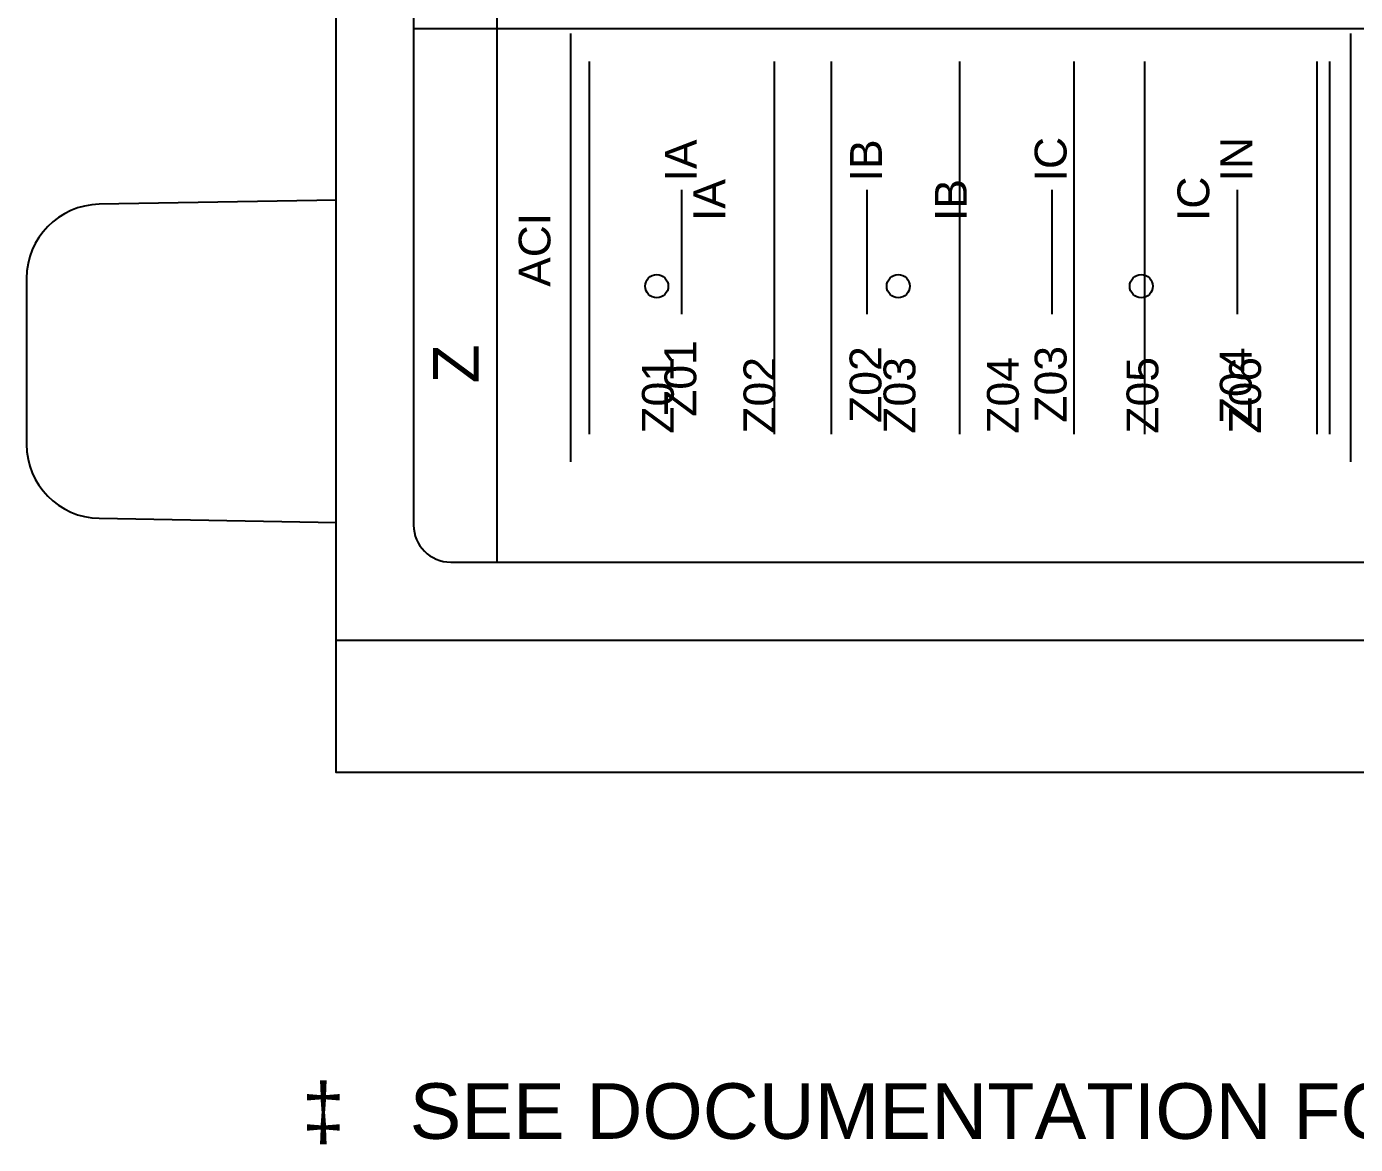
# Model space of a CAD drawing. Extents: x 0.3 to 23.7, y 0.2 to 17.8.
# Drawn here: x 8.824 to 11.695, y 0.765 to 3.18 of the extents above; entities that cross this region are included whole.
import ezdxf

# ---------------------------------------------------------------- set-up
doc = ezdxf.new("R2010")
doc.units = 0
doc.header["$MEASUREMENT"] = 0
for name, color, linetype in [('5_01__81__1_AMP_PHASE__1_A', 7, 'CONTINUOUS'), ('5_02__82__1_AMP_PHASE__5_A', 7, 'CONTINUOUS'), ('5_03__83__1_AMP_PHASE__2_5', 7, 'CONTINUOUS'), ('5_04__85__5_AMP_PHASE__5_A', 7, 'CONTINUOUS'), ('5_05__86__5_AMP_PHASE__1_A', 7, 'CONTINUOUS'), ('5_06__87__5_AMP_PHASE__2_5', 7, 'CONTINUOUS'), ('5_07__L1__1-NEUTRAL_ROGOWS', 7, 'CONTINUOUS'), ('6_00_____DWG', 7, 'CONTINUOUS')]:
    doc.layers.add(name, color=color, linetype=linetype)
doc.styles.add('ARIAL', font='arial.ttf')

msp = doc.modelspace()

# ---------------------------------------------------------------- linework, layer by layer
at = {"layer": '5_01__81__1_AMP_PHASE__1_A'}
for points in [[(10.0003, 2.2398), (10.0003, 3.1648)], [(10.0403, 2.2993), (10.0403, 3.1044)], [(10.5635, 2.2993), (10.5635, 3.1044)], [(11.0876, 2.2993), (11.0876, 3.1044)], [(11.6126, 2.2993), (11.6126, 3.1044)]]:
    msp.add_lwpolyline(points, dxfattribs=at)
msp.add_lwpolyline([(9.4936, 2.8049), (8.9813, 2.7959, 0.409101), (8.8241, 2.636), (8.8241, 2.2776, 0.409121), (8.9813, 2.1177), (9.4936, 2.1087)], format="xyb", dxfattribs=at)
for centre in [(10.1857, 2.6191), (10.7077, 2.6191), (11.2327, 2.6191)]:
    msp.add_circle(centre, 0.025, dxfattribs=at)
at = {"layer": '5_02__82__1_AMP_PHASE__5_A'}
for points in [[(10.0003, 2.2398), (10.0003, 3.1648)], [(10.0403, 2.2993), (10.0403, 3.1044)], [(10.5635, 2.2993), (10.5635, 3.1044)], [(11.0876, 2.2993), (11.0876, 3.1044)], [(11.6126, 2.2993), (11.6126, 3.1044)]]:
    msp.add_lwpolyline(points, dxfattribs=at)
msp.add_lwpolyline([(9.4936, 2.8049), (8.9813, 2.7959, 0.409101), (8.8241, 2.636), (8.8241, 2.2776, 0.409121), (8.9813, 2.1177), (9.4936, 2.1087)], format="xyb", dxfattribs=at)
for centre in [(10.1857, 2.6191), (10.7077, 2.6191), (11.2327, 2.6191)]:
    msp.add_circle(centre, 0.025, dxfattribs=at)
at = {"layer": '5_03__83__1_AMP_PHASE__2_5'}
for points in [[(10.0003, 2.2398), (10.0003, 3.1648)], [(10.0403, 2.2993), (10.0403, 3.1044)], [(10.5635, 2.2993), (10.5635, 3.1044)], [(11.0876, 2.2993), (11.0876, 3.1044)], [(11.6126, 2.2993), (11.6126, 3.1044)]]:
    msp.add_lwpolyline(points, dxfattribs=at)
msp.add_lwpolyline([(9.4936, 2.8049), (8.9813, 2.7959, 0.409101), (8.8241, 2.636), (8.8241, 2.2776, 0.409121), (8.9813, 2.1177), (9.4936, 2.1087)], format="xyb", dxfattribs=at)
for centre in [(10.1857, 2.6191), (10.7077, 2.6191), (11.2327, 2.6191)]:
    msp.add_circle(centre, 0.025, dxfattribs=at)
at = {"layer": '5_04__85__5_AMP_PHASE__5_A'}
for points in [[(10.0003, 2.2398), (10.0003, 3.1648)], [(10.0403, 2.2993), (10.0403, 3.1044)], [(10.5635, 2.2993), (10.5635, 3.1044)], [(11.0876, 2.2993), (11.0876, 3.1044)], [(11.6126, 2.2993), (11.6126, 3.1044)]]:
    msp.add_lwpolyline(points, dxfattribs=at)
msp.add_lwpolyline([(9.4936, 2.8049), (8.9813, 2.7959, 0.409101), (8.8241, 2.636), (8.8241, 2.2776, 0.409121), (8.9813, 2.1177), (9.4936, 2.1087)], format="xyb", dxfattribs=at)
for centre in [(10.1857, 2.6191), (10.7077, 2.6191), (11.2327, 2.6191)]:
    msp.add_circle(centre, 0.025, dxfattribs=at)
at = {"layer": '5_05__86__5_AMP_PHASE__1_A'}
for points in [[(10.0003, 2.2398), (10.0003, 3.1648)], [(10.0403, 2.2993), (10.0403, 3.1044)], [(10.5635, 2.2993), (10.5635, 3.1044)], [(11.0876, 2.2993), (11.0876, 3.1044)], [(11.6126, 2.2993), (11.6126, 3.1044)]]:
    msp.add_lwpolyline(points, dxfattribs=at)
msp.add_lwpolyline([(9.4936, 2.8049), (8.9813, 2.7959, 0.409101), (8.8241, 2.636), (8.8241, 2.2776, 0.409121), (8.9813, 2.1177), (9.4936, 2.1087)], format="xyb", dxfattribs=at)
for centre in [(10.1857, 2.6191), (10.7077, 2.6191), (11.2327, 2.6191)]:
    msp.add_circle(centre, 0.025, dxfattribs=at)
at = {"layer": '5_06__87__5_AMP_PHASE__2_5'}
for points in [[(10.0003, 2.2398), (10.0003, 3.1648)], [(10.0403, 2.2993), (10.0403, 3.1044)], [(10.5635, 2.2993), (10.5635, 3.1044)], [(11.0876, 2.2993), (11.0876, 3.1044)], [(11.6126, 2.2993), (11.6126, 3.1044)]]:
    msp.add_lwpolyline(points, dxfattribs=at)
msp.add_lwpolyline([(9.4936, 2.8049), (8.9813, 2.7959, 0.409101), (8.8241, 2.636), (8.8241, 2.2776, 0.409121), (8.9813, 2.1177), (9.4936, 2.1087)], format="xyb", dxfattribs=at)
for centre in [(10.1857, 2.6191), (10.7077, 2.6191), (11.2327, 2.6191)]:
    msp.add_circle(centre, 0.025, dxfattribs=at)
at = {"layer": '5_07__L1__1-NEUTRAL_ROGOWS'}
for points in [[(10.0003, 2.2398), (10.0003, 3.1648)], [(11.6853, 2.2398), (11.6853, 3.1648)], [(10.0403, 2.2993), (10.0403, 3.1044)], [(10.4403, 2.2993), (10.4403, 3.1044)], [(10.8403, 2.2993), (10.8403, 3.1044)], [(11.2403, 2.2993), (11.2403, 3.1044)], [(11.6403, 2.2993), (11.6403, 3.1044)], [(10.2403, 2.5585), (10.2403, 2.8273)], [(10.6403, 2.5585), (10.6403, 2.8273)], [(11.0403, 2.5585), (11.0403, 2.8273)], [(11.4403, 2.5585), (11.4403, 2.8273)]]:
    msp.add_lwpolyline(points, dxfattribs=at)
at = {"layer": '6_00_____DWG'}
msp.add_lwpolyline([(9.4932, 8.8524), (14.6123, 8.8524), (14.6123, 1.569), (9.4932, 1.569)], close=True, dxfattribs=at)
msp.add_lwpolyline([(13.4504, 8.3481), (9.7405, 8.3481, 0.414213), (9.6605, 8.2681), (9.6605, 2.1031, 0.414212), (9.7405, 2.0231), (13.4504, 2.0231, 0.414211), (13.5304, 2.1031), (13.5304, 8.2681, 0.414219)], format="xyb", close=True, dxfattribs=at)
for points in [[(9.8402, 8.3481), (9.8402, 2.0231)], [(13.5304, 3.1748), (9.6605, 3.1748)], [(9.4932, 1.8544), (14.6123, 1.8544)]]:
    msp.add_lwpolyline(points, dxfattribs=at)

# ---------------------------------------------------------------- texts
at = {"layer": '5_01__81__1_AMP_PHASE__1_A', "style": 'ARIAL'}
for s, height, p in [('IA', 0.06883, (10.3336, 2.7597)), ('IB', 0.06883, (10.8557, 2.7597)), ('IC', 0.06883, (11.3796, 2.7597)), ('ACI', 0.06846, (9.956, 2.6178)), ('Z01', 0.06883, (10.2226, 2.3005)), ('Z02', 0.06883, (10.442, 2.3005)), ('Z03', 0.06883, (10.7446, 2.3005)), ('Z04', 0.06883, (10.9681, 2.3005)), ('Z05', 0.06883, (11.2696, 2.3005)), ('Z06', 0.06883, (11.4913, 2.3005))]:
    msp.add_text(s, height=height, rotation=90, dxfattribs=at).set_placement(p)
at = {"layer": '5_02__82__1_AMP_PHASE__5_A', "style": 'ARIAL'}
for s, height, p in [('IA', 0.06883, (10.3336, 2.7597)), ('IB', 0.06883, (10.8557, 2.7597)), ('IC', 0.06883, (11.3796, 2.7597)), ('ACI', 0.06846, (9.956, 2.6178)), ('Z01', 0.06883, (10.2226, 2.3005)), ('Z02', 0.06883, (10.442, 2.3005)), ('Z03', 0.06883, (10.7446, 2.3005)), ('Z04', 0.06883, (10.9681, 2.3005)), ('Z05', 0.06883, (11.2696, 2.3005)), ('Z06', 0.06883, (11.4913, 2.3005))]:
    msp.add_text(s, height=height, rotation=90, dxfattribs=at).set_placement(p)
at = {"layer": '5_03__83__1_AMP_PHASE__2_5', "style": 'ARIAL'}
for s, height, p in [('IA', 0.06883, (10.3336, 2.7597)), ('IB', 0.06883, (10.8557, 2.7597)), ('IC', 0.06883, (11.3796, 2.7597)), ('ACI', 0.06846, (9.956, 2.6178)), ('Z01', 0.06883, (10.2226, 2.3005)), ('Z02', 0.06883, (10.442, 2.3005)), ('Z03', 0.06883, (10.7446, 2.3005)), ('Z04', 0.06883, (10.9681, 2.3005)), ('Z05', 0.06883, (11.2696, 2.3005)), ('Z06', 0.06883, (11.4913, 2.3005))]:
    msp.add_text(s, height=height, rotation=90, dxfattribs=at).set_placement(p)
at = {"layer": '5_04__85__5_AMP_PHASE__5_A', "style": 'ARIAL'}
for s, height, p in [('IA', 0.06883, (10.3336, 2.7597)), ('IB', 0.06883, (10.8557, 2.7597)), ('IC', 0.06883, (11.3796, 2.7597)), ('ACI', 0.06846, (9.956, 2.6178)), ('Z01', 0.06883, (10.2226, 2.3005)), ('Z02', 0.06883, (10.442, 2.3005)), ('Z03', 0.06883, (10.7446, 2.3005)), ('Z04', 0.06883, (10.9681, 2.3005)), ('Z05', 0.06883, (11.2696, 2.3005)), ('Z06', 0.06883, (11.4913, 2.3005))]:
    msp.add_text(s, height=height, rotation=90, dxfattribs=at).set_placement(p)
at = {"layer": '5_05__86__5_AMP_PHASE__1_A', "style": 'ARIAL'}
for s, height, p in [('IA', 0.06883, (10.3336, 2.7597)), ('IB', 0.06883, (10.8557, 2.7597)), ('IC', 0.06883, (11.3796, 2.7597)), ('ACI', 0.06846, (9.956, 2.6178)), ('Z01', 0.06883, (10.2226, 2.3005)), ('Z02', 0.06883, (10.442, 2.3005)), ('Z03', 0.06883, (10.7446, 2.3005)), ('Z04', 0.06883, (10.9681, 2.3005)), ('Z05', 0.06883, (11.2696, 2.3005)), ('Z06', 0.06883, (11.4913, 2.3005))]:
    msp.add_text(s, height=height, rotation=90, dxfattribs=at).set_placement(p)
at = {"layer": '5_06__87__5_AMP_PHASE__2_5', "style": 'ARIAL'}
for s, height, p in [('IA', 0.06883, (10.3336, 2.7597)), ('IB', 0.06883, (10.8557, 2.7597)), ('IC', 0.06883, (11.3796, 2.7597)), ('ACI', 0.06846, (9.956, 2.6178)), ('Z01', 0.06883, (10.2226, 2.3005)), ('Z02', 0.06883, (10.442, 2.3005)), ('Z03', 0.06883, (10.7446, 2.3005)), ('Z04', 0.06883, (10.9681, 2.3005)), ('Z05', 0.06883, (11.2696, 2.3005)), ('Z06', 0.06883, (11.4913, 2.3005))]:
    msp.add_text(s, height=height, rotation=90, dxfattribs=at).set_placement(p)
at = {"layer": '5_07__L1__1-NEUTRAL_ROGOWS', "style": 'ARIAL'}
for s, height, p in [('IA', 0.06883, (10.2723, 2.8453)), ('IB', 0.06883, (10.6723, 2.8453)), ('IC', 0.06883, (11.0712, 2.8453)), ('IN', 0.06883, (11.4723, 2.8453)), ('ACI', 0.06846, (9.956, 2.6178)), ('Z01', 0.06883, (10.2712, 2.3369)), ('Z02', 0.06883, (10.6712, 2.3237)), ('Z03', 0.06883, (11.0712, 2.3243)), ('Z04', 0.06883, (11.4712, 2.3211))]:
    msp.add_text(s, height=height, rotation=90, dxfattribs=at).set_placement(p)
at = {"layer": '6_00_____DWG', "style": 'ARIAL'}
msp.add_text('Z', height=0.0983, rotation=90, dxfattribs=at).set_placement((9.8007, 2.4093))
msp.add_text('‡   SEE DOCUMENTATION FOR INPUT VOLTAGE RATING', height=0.12, dxfattribs=at).set_placement((9.4188, 0.7775))

doc.saveas('drawing.dxf')
